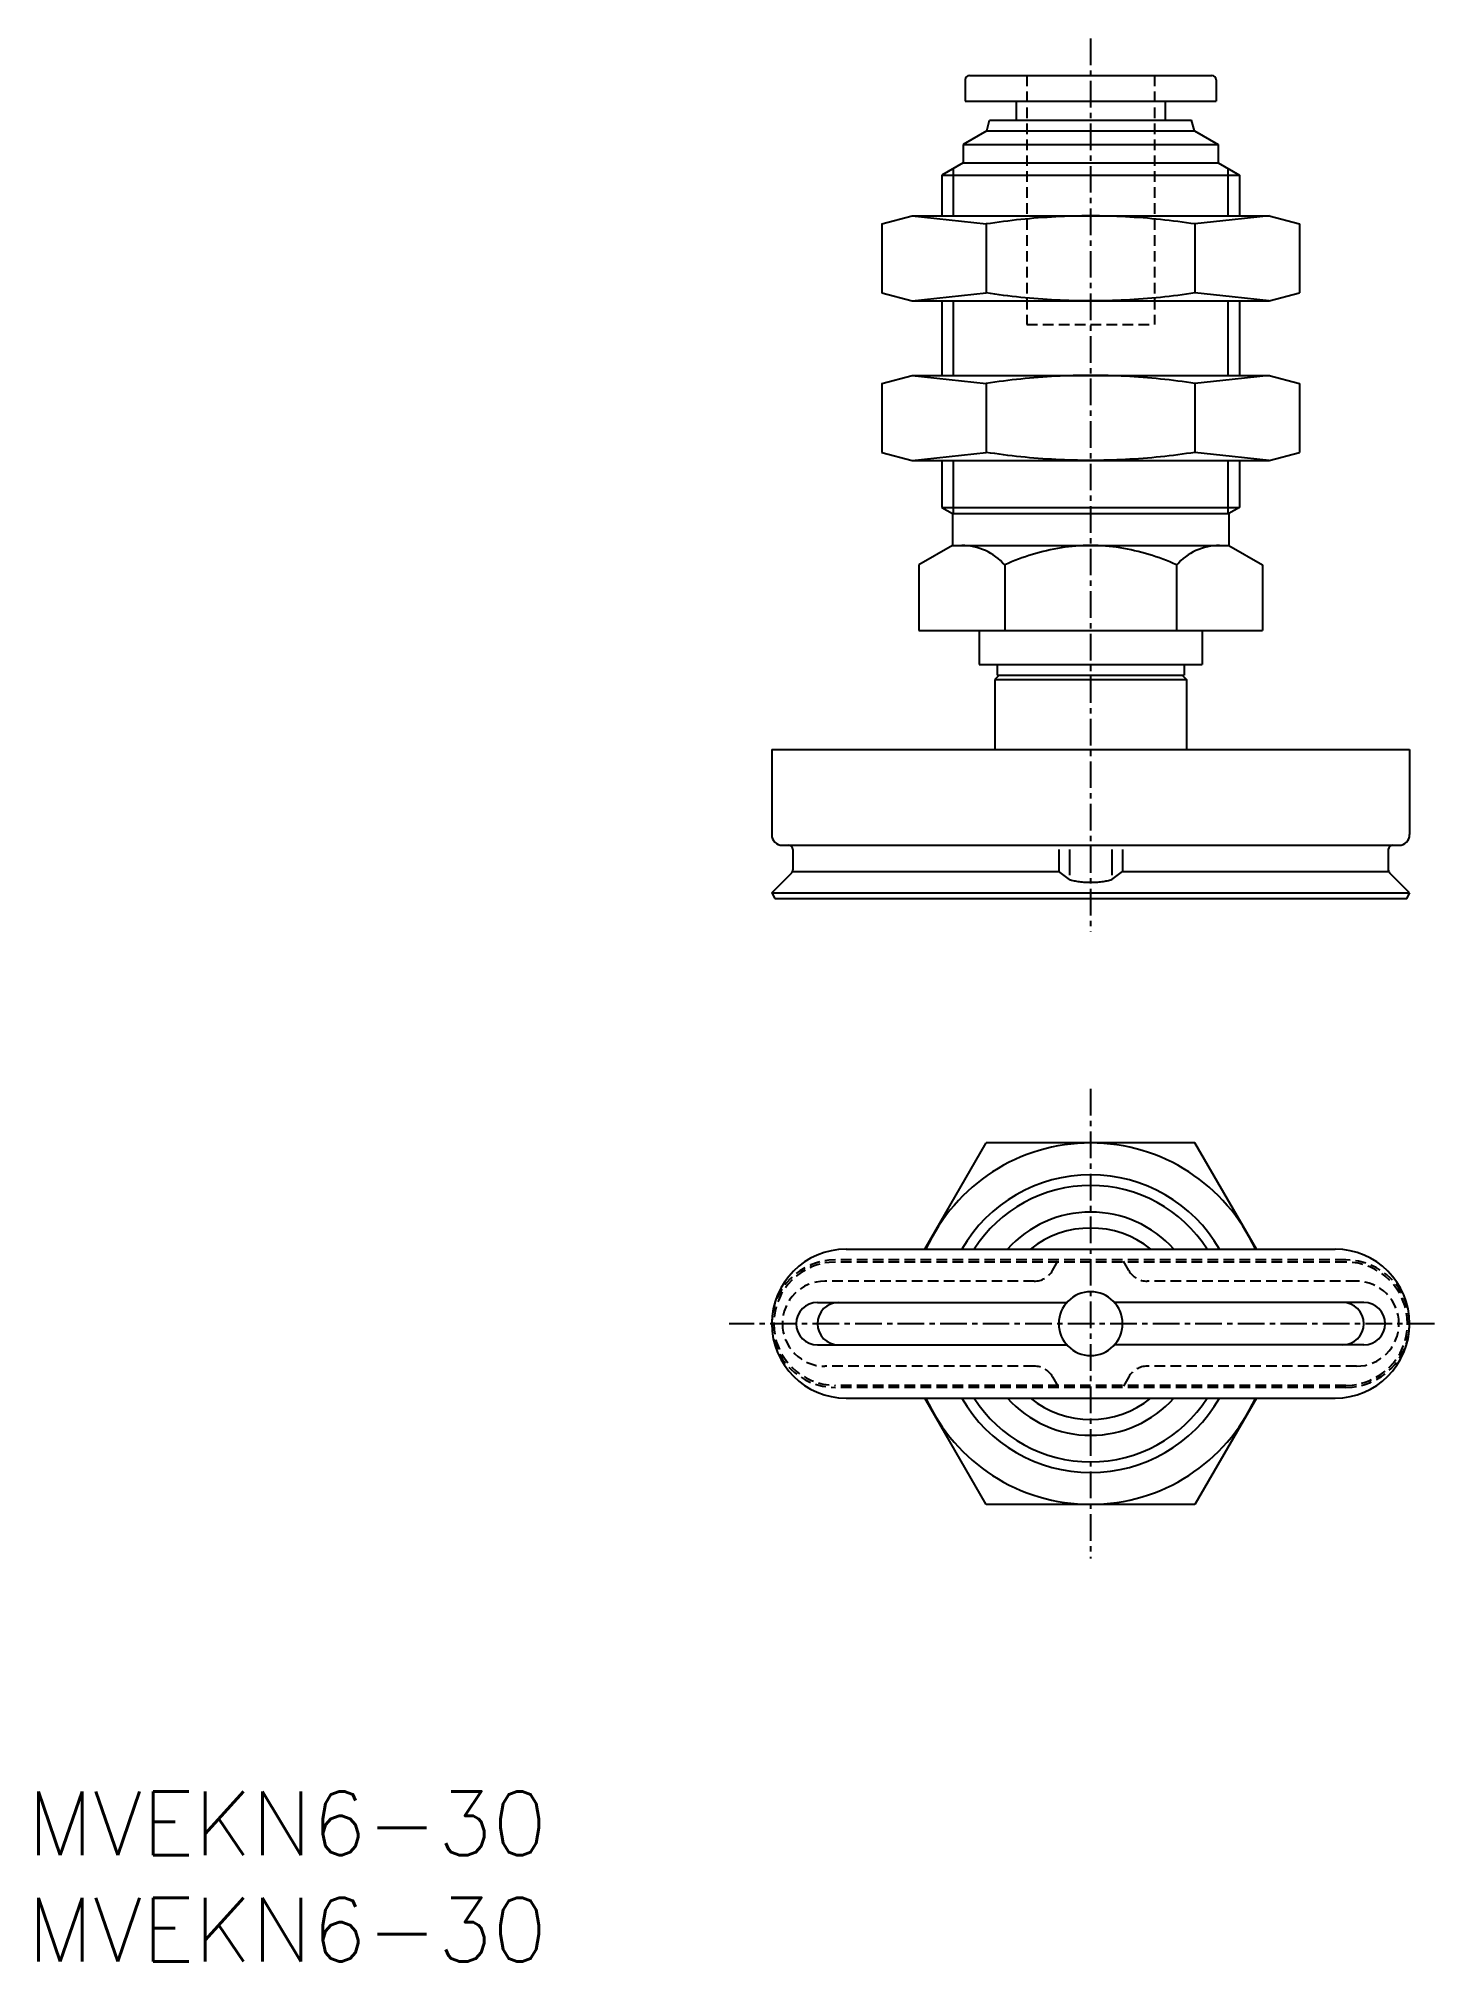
# Model space of a CAD drawing. Extents: x 0.5 to 66.2, y 0 to 90.4.
import ezdxf

# ---------------------------------------------------------------- set-up
doc = ezdxf.new("R2010")
doc.units = 0
doc.linetypes.add('CENTER', pattern=[2, 1.25, -0.25, 0.25, -0.25])
doc.linetypes.add('DASHED', pattern=[0.75, 0.5, -0.25])
doc.layers.get('0').update_dxf_attribs({"linetype": 'CONTINUOUS'})
doc.layers.add('CENTER', color=1, linetype='CENTER')
doc.styles.get("Standard").update_dxf_attribs({"font": 'txt.shx'})

# ---------------------------------------------------------------- blocks, each defined once
blk = doc.blocks.new('*U10')
at = {"color": 7, "linetype": 'CONTINUOUS'}
blk.add_text('MVEKN6-30', height=3, dxfattribs=at).set_placement((0, 0))
blk = doc.blocks.new('*U11')
at = {"color": 7, "linetype": 'CONTINUOUS'}
blk.add_text('MVEKN6-30', height=3, dxfattribs=at).set_placement((0, 5))

msp = doc.modelspace()

# ---------------------------------------------------------------- linework, layer by layer
at = {"color": 7, "linetype": 'CONTINUOUS'}
for p, q in [((44.3, 88.7), (55.7, 88.7)), ((44.1, 88.5), (44.1, 87.5)), ((55.9, 88.5), (55.9, 87.5)), ((44.1, 87.5), (55.9, 87.5)), ((46.5, 87.5), (46.5, 86.6)), ((53.5, 87.5), (53.5, 86.6)), ((45.116, 86.1), (44, 85.456)), ((45.116, 86.1), (45.25, 86.6)), ((45.116, 86.1), (54.884, 86.1)), ((45.25, 86.6), (54.75, 86.6)), ((54.884, 86.1), (54.75, 86.6)), ((54.884, 86.1), (56, 85.456)), ((44, 85.456), (44, 84.6)), ((44, 85.456), (56, 85.456)), ((56, 85.456), (56, 84.6)), ((44, 84.6), (43, 84.023)), ((43.541, 84.335), (43.541, 82.1)), ((44, 84.6), (56, 84.6)), ((56, 84.6), (57, 84.023)), ((56.459, 84.335), (56.459, 82.1)), ((43, 84.023), (43, 82.1)), ((43, 84.023), (57, 84.023)), ((57, 84.023), (57, 82.1)), ((40.185, 81.721), (41.6, 82.1)), ((40.185, 81.721), (40.185, 78.479)), ((41.6, 82.1), (58.4, 82.1)), ((45.093, 81.721), (45.093, 78.479)), ((54.907, 81.721), (54.907, 78.479)), ((58.4, 82.1), (59.815, 81.721)), ((59.815, 81.721), (59.815, 78.479)), ((40.185, 78.479), (41.6, 78.1)), ((41.6, 78.1), (58.4, 78.1)), ((43, 78.1), (43, 74.6)), ((43.541, 78.1), (43.541, 74.6)), ((56.459, 78.1), (56.459, 74.6)), ((57, 78.1), (57, 74.6)), ((58.4, 78.1), (59.815, 78.479)), ((40.185, 74.221), (41.6, 74.6)), ((40.185, 74.221), (40.185, 70.979)), ((41.6, 74.6), (58.4, 74.6)), ((45.093, 74.221), (45.093, 70.979)), ((54.907, 74.221), (54.907, 70.979)), ((58.4, 74.6), (59.815, 74.221)), ((59.815, 74.221), (59.815, 70.979)), ((40.185, 70.979), (41.6, 70.6)), ((41.6, 70.6), (58.4, 70.6)), ((43, 70.6), (43, 68.389)), ((43.541, 70.6), (43.541, 68.1)), ((56.459, 70.6), (56.459, 68.1)), ((57, 70.6), (57, 68.389)), ((58.4, 70.6), (59.815, 70.979)), ((43, 68.389), (57, 68.389)), ((43, 68.389), (43.5, 68.1)), ((43.5, 68.1), (43.5, 66.6)), ((43.5, 68.1), (56.5, 68.1)), ((57, 68.389), (56.5, 68.1)), ((56.5, 68.1), (56.5, 66.6)), ((43.5, 66.6), (41.917, 65.686)), ((43.5, 66.6), (56.5, 66.6)), ((56.5, 66.6), (58.083, 65.686)), ((41.917, 65.686), (41.917, 62.6)), ((45.959, 65.686), (45.959, 62.6)), ((54.041, 65.686), (54.041, 62.6)), ((58.083, 65.686), (58.083, 62.6)), ((41.917, 62.6), (58.083, 62.6)), ((44.75, 62.6), (44.75, 61)), ((55.25, 62.6), (55.25, 61)), ((44.75, 61), (55.25, 61)), ((45.6, 61), (45.6, 60.5)), ((54.4, 61), (54.4, 60.5)), ((45.7, 60.5), (45.5, 60.3)), ((45.5, 60.3), (45.5, 57)), ((45.5, 60.3), (54.5, 60.3)), ((45.6, 60.5), (54.4, 60.5)), ((54.3, 60.5), (54.5, 60.3)), ((54.5, 60.3), (54.5, 57)), ((35, 57), (35, 53)), ((35, 57), (65, 57)), ((65, 57), (65, 53)), ((35.5, 52.5), (64.5, 52.5)), ((36, 52.3), (36, 51.343)), ((48.5, 52.3), (48.5, 51.26)), ((49, 52.3), (49, 51.097)), ((51, 52.3), (51, 51.097)), ((51.5, 52.3), (51.5, 51.26)), ((64, 52.3), (64, 51.343)), ((35, 50.26), (35.941, 51.201)), ((36, 51.26), (48.5, 51.26)), ((49, 50.887), (48.5, 51.26)), ((51, 50.887), (51.5, 51.26)), ((51.5, 51.26), (64, 51.26)), ((65, 50.26), (64.059, 51.201)), ((35, 50.26), (65, 50.26)), ((35, 50.26), (35.15, 50)), ((35.15, 50), (64.85, 50)), ((65, 50.26), (64.85, 50)), ((42.206, 33.5), (45.093, 38.5)), ((54.907, 38.5), (45.093, 38.5)), ((57.794, 33.5), (54.907, 38.5)), ((38.5, 33.5), (61.5, 33.5)), ((38.5, 26.5), (61.5, 26.5)), ((45.093, 21.5), (42.206, 26.5)), ((57.794, 26.5), (54.907, 21.5)), ((54.907, 21.5), (45.093, 21.5))]:
    msp.add_line(p, q, dxfattribs=at)
at = {"color": 3, "linetype": 'DASHED'}
for p, q in [((47, 88.7), (47, 77)), ((53, 88.7), (53, 77)), ((47, 77), (53, 77)), ((62, 33), (38, 33)), ((62, 32.9), (38, 32.9)), ((48.211, 32.5), (48.5, 33)), ((51.789, 32.5), (51.5, 33)), ((47.345, 32), (37.5, 32)), ((62.5, 32), (52.655, 32)), ((47.345, 28), (37.5, 28)), ((48.211, 27.5), (48.5, 27)), ((51.789, 27.5), (51.5, 27)), ((62.5, 28), (52.655, 28)), ((62, 27.1), (38, 27.1)), ((62, 27), (38, 27))]:
    msp.add_line(p, q, dxfattribs=at)
at = {"color": 3, "linetype": 'CONTINUOUS'}
for p, q in [((37.15, 31), (48.882, 31)), ((62.85, 31), (51.118, 31)), ((37.15, 29), (48.882, 29)), ((62.85, 29), (51.118, 29))]:
    msp.add_line(p, q, dxfattribs=at)
at = {"color": 7, "linetype": 'CONTINUOUS'}
for points in [[(41.6, 82.1), (43.346, 81.91), (45.093, 81.721)], [(58.4, 82.1), (56.654, 81.91), (54.907, 81.721)], [(41.6, 78.1), (43.346, 78.29), (45.093, 78.479)], [(58.4, 78.1), (56.654, 78.29), (54.907, 78.479)], [(41.6, 74.6), (43.346, 74.41), (45.093, 74.221)], [(58.4, 74.6), (56.654, 74.41), (54.907, 74.221)], [(41.6, 70.6), (43.346, 70.79), (45.093, 70.979)], [(58.4, 70.6), (56.654, 70.79), (54.907, 70.979)]]:
    msp.add_lwpolyline(points, dxfattribs=at)
for points in [[(54.907, 81.721, 0.025379), (51.643, 82.057, 0.025956), (48.358, 82.057, 0.025382), (45.093, 81.721)], [(54.907, 78.479, -0.025379), (51.643, 78.143, -0.025956), (48.358, 78.143, -0.025382), (45.093, 78.479)], [(54.907, 74.221, 0.025379), (51.643, 74.557, 0.025956), (48.358, 74.557, 0.025382), (45.093, 74.221)], [(54.907, 70.979, -0.025379), (51.643, 70.643, -0.025956), (48.358, 70.643, -0.025382), (45.093, 70.979)], [(54.041, 65.686, 0.067071), (51.385, 66.49, 0.079618), (48.613, 66.49, 0.067027), (45.959, 65.686)], [(49, 50.887, 0.022808), (49.106, 50.859, 0.022808), (49.219, 50.833, 0.022808), (49.339, 50.811, 0.022808), (49.465, 50.793, 0.022808), (49.595, 50.779, 0.022808), (49.728, 50.768, 0.022808), (49.863, 50.762, 0.022808), (50, 50.76, 0.022808), (50.137, 50.762, 0.022808), (50.272, 50.768, 0.022808), (50.405, 50.779, 0.022808), (50.535, 50.793, 0.022808), (50.661, 50.811, 0.022808), (50.781, 50.833, 0.022808), (50.894, 50.859, 0.022808), (51, 50.887, -1)]]:
    msp.add_lwpolyline(points, format="xyb", dxfattribs=at)
for centre, radius, start, end in [((44.3, 88.5), 0.2, 90, 180), ((55.7, 88.5), 0.2, 0, 90), ((43.938, 63.909), 2.691, 41.3295, 90), ((56.062, 63.909), 2.691, 90, 138.67051), ((35.5, 53), 0.5, 180, 270), ((35.8, 52.3), 0.2, 0, 90), ((64.2, 52.3), 0.2, 90, 180), ((64.5, 53), 0.5, 270, 0), ((35.8, 51.343), 0.2, 315, 0), ((64.2, 51.343), 0.2, 180, 225), ((50, 30), 8.5, 24.31574, 155.68426), ((50, 30), 7, 29.99998, 150.00002), ((50, 30), 6.5, 32.57898, 147.42102), ((50, 30), 5.25, 41.81033, 138.18967), ((50, 30), 4.5, 51.05759, 128.94241), ((38.5, 30), 3.5, 90, 180), ((61.5, 30), 3.5, 0, 90), ((50, 30), 1.5, 0, 180), ((38.5, 30), 3.5, 180, 270), ((50, 30), 1.5, 180, 0), ((61.5, 30), 3.5, 270, 0), ((50, 30), 8.5, 204.31574, 335.68426), ((50, 30), 7, 209.99998, 330.00002), ((50, 30), 6.5, 212.57898, 327.42102), ((50, 30), 5.25, 221.81033, 318.18967), ((50, 30), 4.5, 231.05759, 308.94241)]:
    msp.add_arc(centre, radius, start, end, dxfattribs=at)
at = {"color": 3, "linetype": 'DASHED'}
for centre, radius, start, end in [((38, 30), 3, 90, 180), ((38, 30), 2.9, 90, 180), ((62, 30), 3, 0, 90), ((62, 30), 2.9, 0, 90), ((37.5, 30), 2, 90, 180), ((47.345, 33), 1, 270, 330), ((52.655, 33), 1, 210, 270), ((62.5, 30), 2, 0, 90), ((38, 30), 3, 180, 270), ((38, 30), 2.9, 180, 270), ((37.5, 30), 2, 180, 270), ((62, 30), 3, 270, 0), ((62, 30), 2.9, 270, 0), ((62.5, 30), 2, 270, 0), ((47.345, 27), 1, 30, 90), ((52.655, 27), 1, 90, 150)]:
    msp.add_arc(centre, radius, start, end, dxfattribs=at)
at = {"color": 3, "linetype": 'CONTINUOUS'}
for centre, start, end in [((37.15, 30), 90, 180), ((38.15, 30), 90, 180), ((61.85, 30), 0, 90), ((62.85, 30), 0, 90), ((37.15, 30), 180, 270), ((38.15, 30), 180, 270), ((61.85, 30), 270, 0), ((62.85, 30), 270, 0)]:
    msp.add_arc(centre, 1, start, end, dxfattribs=at)
at = {"color": 7, "linetype": 'CONTINUOUS'}
msp.add_point((64.85, 50), dxfattribs=at)
at = {"layer": 'CENTER', "color": 1, "linetype": 'CENTER'}
for p, q in [((50, 90.447), (50, 48.43)), ((50, 41.04), (50, 18.96)), ((66.173, 30), (32.997, 30))]:
    msp.add_line(p, q, dxfattribs=at)

# ---------------------------------------------------------------- block references
at = {"color": 7, "linetype": 'CONTINUOUS'}
for name in ['*U11', '*U10']:
    msp.add_blockref(name, (0, 0), dxfattribs=at)

doc.saveas('drawing.dxf')
